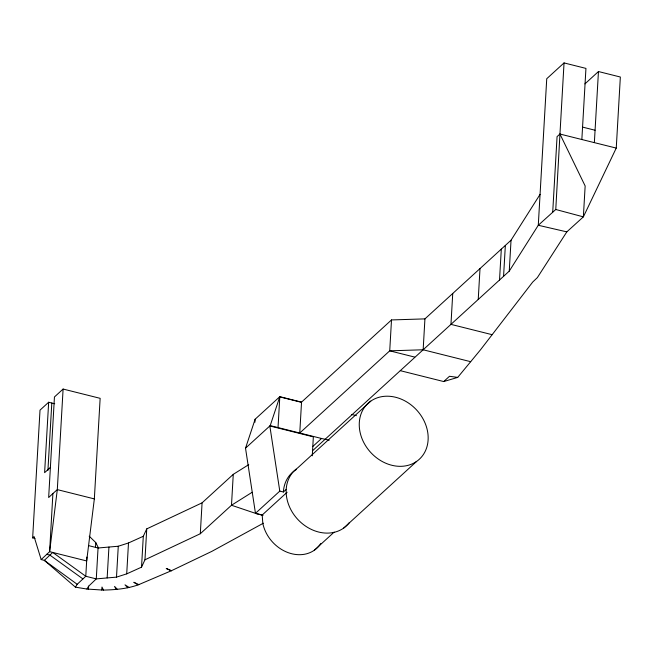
<?xml version="1.0" encoding="UTF-8"?>
<svg xmlns="http://www.w3.org/2000/svg" width="653" height="653" viewBox="0 0 653 653"><rect width="100%" height="100%" fill="white"/><g stroke="black" fill="none" stroke-linecap="round" stroke-linejoin="round"><path stroke-width="0.98" d="M312.575 450.717L400.281 370.667L443.722 381.556L457.696 377.401L480.388 349.951L532.701 282.055L537.362 277.615L566.82 231.872L583.366 216.869L585.153 185.974L559.956 134.036L564.045 62.917L585.945 68.402L581.847 139.522L616.252 148.084L620.35 77.021L598.458 71.536L584.908 83.91M94.342 498.9L57.309 489.619L49.62 551.663L86.669 560.943L94.342 498.9L100.146 398.33L63.104 389.049L57.309 489.619L52.893 493.554L49.62 551.663L41.172 559.572L34.087 536.578L32.65 537.892L35.001 538.48M400.281 370.667L509.258 271.117L538.284 225.269L555.768 209.491L559.956 134.036L581.847 139.522M32.65 537.892L40.013 410.141L48.665 402.232L54.713 403.742M48.665 402.232L44.608 472.674L50.387 467.401M47.922 470.438L51.807 403.015M86.89 557.05L85.78 576.264L77.193 584.304L75.438 587.169L44.314 560.356L41.172 559.572M95.46 547.532L95.754 542.545L89.2 536.203M88.514 545.606L98.056 547.998L96.277 578.893L88.653 586.174L86.906 589.039L75.438 587.169M107.157 577.946L108.937 547.043M77.193 584.304L44.314 560.356L52.762 552.446L85.78 576.264L96.277 578.893L116.495 577.13L118.275 546.235L128.494 542.97L143.301 536.276L146.745 528.889L202.079 502.843L233.268 474.347L248.752 464.634M116.495 577.13L126.715 573.865L128.494 542.97M126.715 573.865L141.521 567.171L143.301 536.276M141.521 567.171L144.966 559.792L146.745 528.889M144.966 559.792L200.3 533.738L202.079 502.843M233.268 474.347L231.489 505.251L200.3 533.738M254.948 422.23L255.119 419.234L279.811 396.681L301.539 402.126L391.506 319.937L424.932 318.884L511.038 240.222L540.072 194.374M278.031 427.576L279.811 396.681L270.211 425.617L245.52 448.17L255.47 513.331L262.196 515.021L287.124 492.248M301.539 402.126L299.76 433.021L389.727 350.832L423.152 349.779L470.682 361.689M312.265 455.786L313.35 436.865L269.836 425.96L279.786 491.113L255.47 513.331M391.506 319.937L389.727 350.832L414.753 357.101M423.152 349.779L424.932 318.884M452.741 293.475L450.962 324.37L492.142 334.687M478.233 299.466L480.012 268.563M499.521 280.015L501.308 249.119M503.569 276.317L505.349 245.422M509.258 271.117L511.038 240.222M552.716 212.086L557.066 136.616L559.956 134.036M594.361 142.599L598.458 71.536M88.375 589.137L88.653 586.174M86.906 589.039L101.713 590.002L101.99 587.039L103.468 590.083C115.418 589.806 127.547 588.794 138.844 584.598L171.494 570.689L211.801 551.385L263.404 523.175M245.52 448.17L255.119 419.234M583.562 216.47L616.252 148.084M52.893 493.554L48.657 497.529L54.452 396.959L63.104 389.049M564.045 62.917L546.741 78.727L538.284 225.269L566.82 231.872M312.705 446.554L321.545 438.481L329.218 440.187M370.765 401.138L297.662 467.923A37.939 31.262 47.6 0 0 298.111 519.764A37.939 31.262 47.6 0 0 349.428 522.506M279.786 491.113L283.386 491.995L286.202 489.424M443.722 381.556L449.484 376.283L457.696 377.401M314.33 550.226L334.132 532.138M343.551 528.179L416.655 461.393A37.939 31.262 47.6 0 0 404.509 400.673A37.939 31.262 47.6 0 0 359.966 431.739A37.939 31.262 47.6 0 0 416.655 461.393M252.131 492.297L231.489 505.251L256.637 513.731L263.069 515.339M98.056 547.998L118.275 546.235M101.713 590.002L103.468 590.083M582.558 127.106L595.071 130.241M351.502 414.426L356.391 415.659M279.623 396.853L301.351 402.297M270.211 425.617L321.545 438.481M46.73 554.299L49.873 555.083L82.898 578.901M555.768 209.491L583.366 216.869M171.494 570.689L166.221 568.477L171.249 570.795M138.844 584.598L133.824 582.28L138.003 584.892M129.188 587.471L125.009 584.851L127.784 587.773M117.344 589.324L114.569 586.402L116.038 589.455M95.754 542.545L98.668 548.389M262.196 515.021L262.8 523.257A34.495 28.422 47.6 0 0 288.634 552.813A34.495 28.422 47.6 0 0 320.737 543.533M283.386 491.995A37.939 31.262 47.6 0 1 296.38 469.499"/></g></svg>
